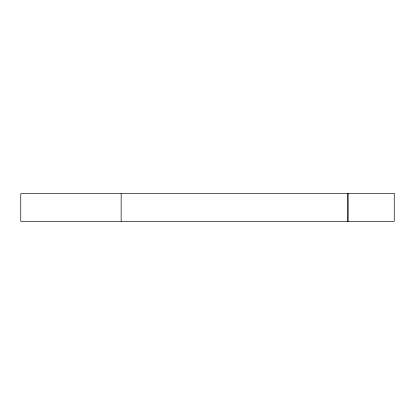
<?xml version="1.0" encoding="UTF-8"?>
<svg xmlns="http://www.w3.org/2000/svg" width="415" height="415" viewBox="0 0 415 415"><rect width="100%" height="100%" fill="white"/><g stroke="black" fill="none" stroke-linecap="round" stroke-linejoin="round"><path stroke-width="0.62" d="M347.962 193.686L347.962 221.314M347.895 193.686L347.895 221.314M121.139 193.686L121.139 221.314M394.25 193.686L20.75 193.686L20.75 221.314L394.25 221.314L394.25 193.686"/></g></svg>
